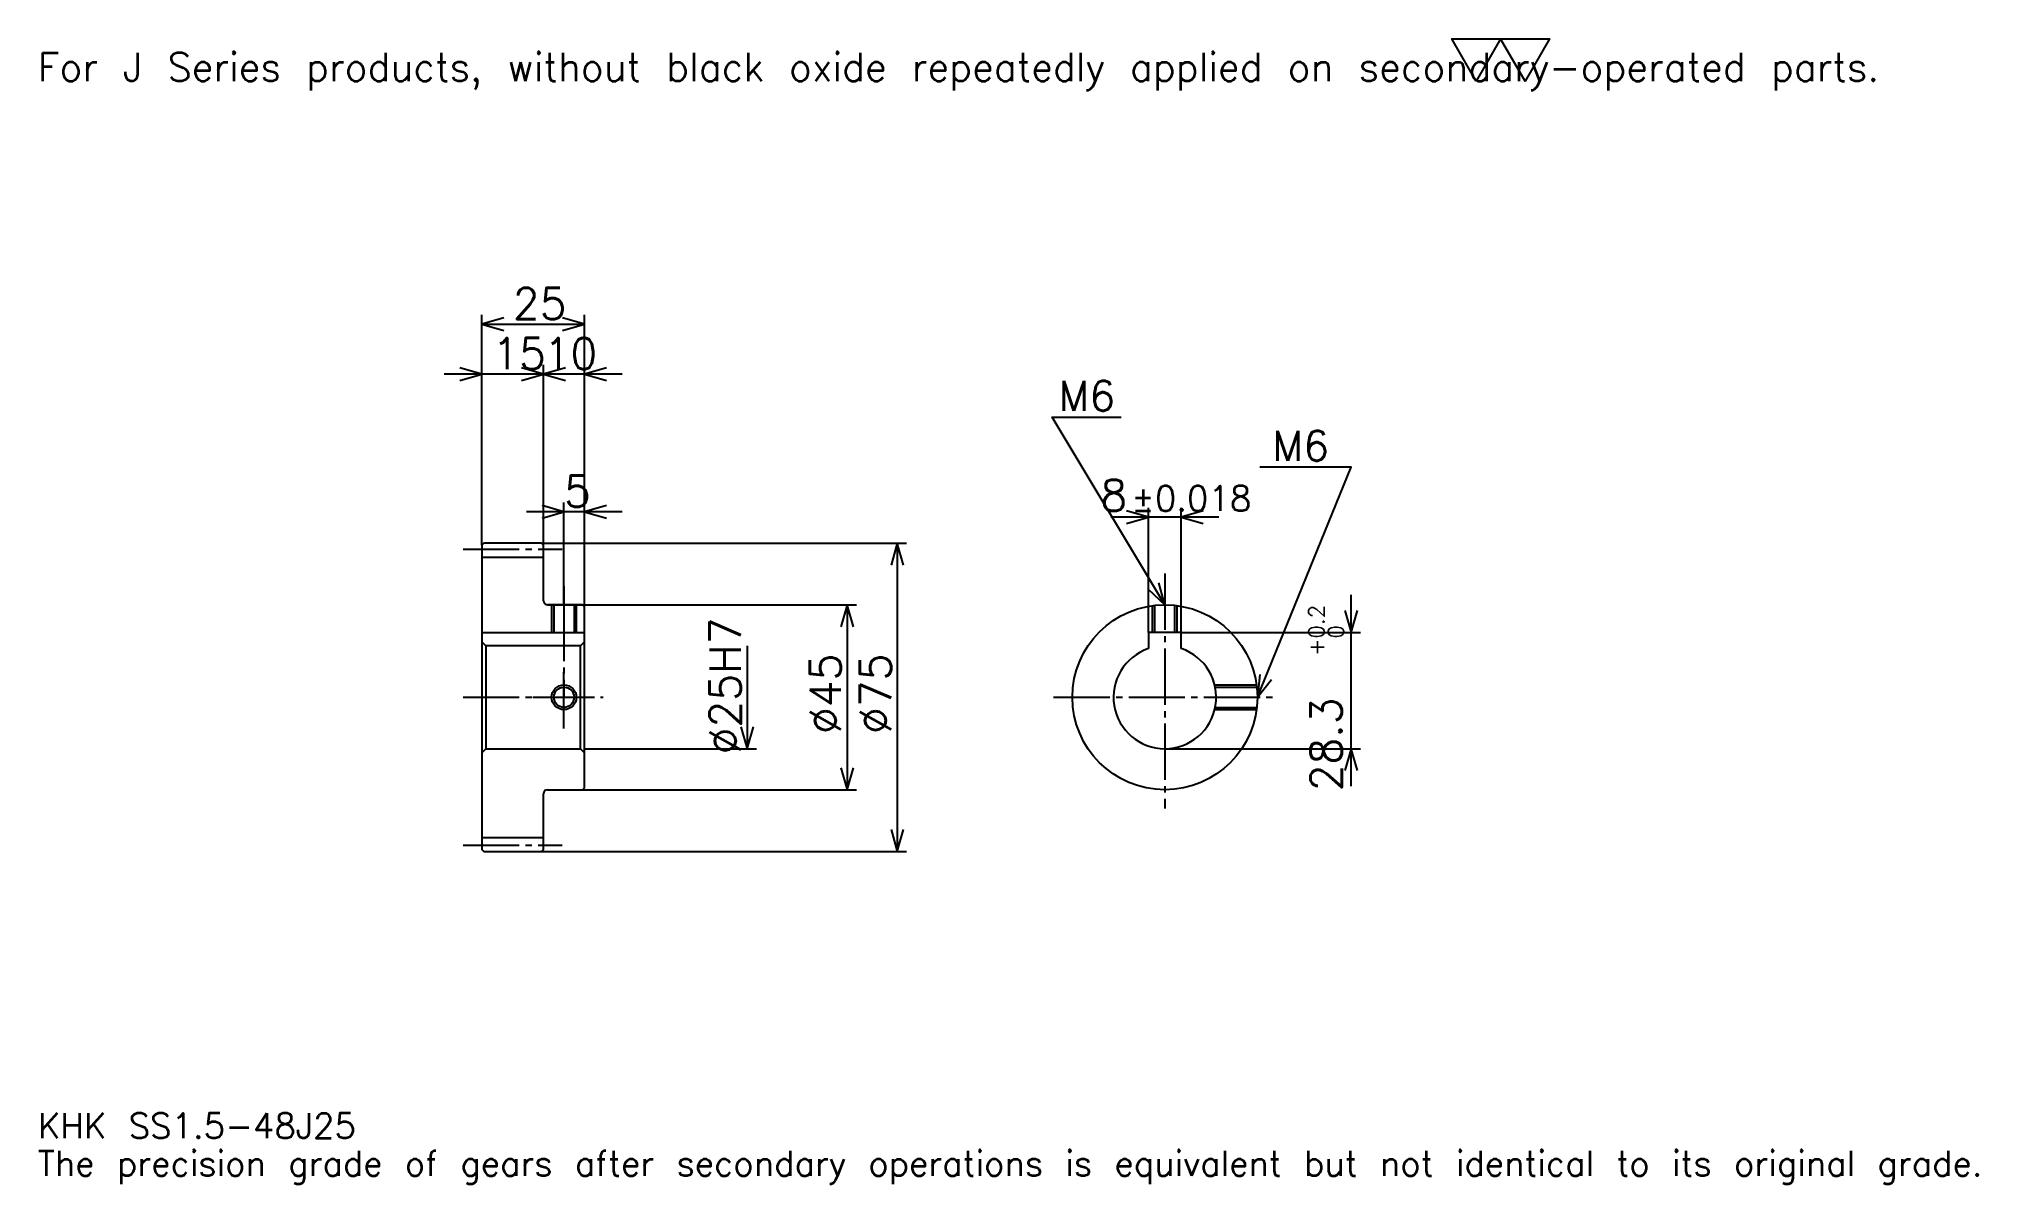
# Model space of a CAD drawing. Extents: x 15 to 487, y 6 to 284.
import ezdxf

# ---------------------------------------------------------------- set-up
doc = ezdxf.new("R2010")
doc.units = 0
doc.linetypes.add('DASHDOT', pattern=[18.260869, 13.695652, -1.521739, 1.521739, -1.521739])
doc.layers.get('0').update_dxf_attribs({"linetype": 'CONTINUOUS'})
doc.layers.add('DASHDOT', color=6, linetype='DASHDOT')
doc.styles.add('KANJI', font='TXT', dxfattribs={"bigfont": 'BIGFONT'})

msp = doc.modelspace()

# ---------------------------------------------------------------- linework, layer by layer
at = {"color": 5}
for p, q in [((123.260864, 161.521744), (123.260864, 217.065216)), ((148.260864, 161.521744), (148.260864, 217.065216)), ((123.260864, 214.782608), (148.260864, 214.782608)), ((138.260864, 161.521744), (138.260864, 204.891312)), ((147.391296, 202.608704), (114.130432, 202.608704)), ((157.391296, 202.608704), (129.130432, 202.608704)), ((143.260864, 161.521744), (143.260864, 171.413055)), ((285.456512, 139.821747), (285.456512, 170.108704)), ((293.456512, 139.821747), (293.456512, 170.108704)), ((157.391296, 169.130432), (134.130432, 169.130432)), ((302.586945, 167.826096), (276.32608, 167.826096)), ((123.260864, 161.021744), (123.260864, 161.521744)), ((137.760864, 161.521744), (148.260864, 161.521744)), ((138.260864, 161.021744), (138.260864, 161.521744)), ((143.260864, 146.521744), (143.260864, 161.521744)), ((143.260864, 146.521744), (143.260864, 161.521744)), ((148.260864, 161.521744), (226.630432, 161.521744)), ((148.260864, 146.021744), (148.260864, 161.521744)), ((224.347824, 161.521744), (224.347824, 86.521744)), ((139.260864, 146.521744), (148.260864, 146.521744)), ((148.260864, 146.521744), (214.456512, 146.521744)), ((212.173904, 146.521744), (212.173904, 101.521744)), ((334.782593, 102.391312), (334.782593, 148.952179)), ((293.456512, 139.821747), (337.065186, 139.821747)), ((187.82608, 136.521744), (187.82608, 111.521744)), ((148.260864, 111.521744), (190.108688, 111.521744)), ((289.456512, 111.521744), (337.065186, 111.521744)), ((139.260864, 101.521744), (148.260864, 101.521744)), ((148.260864, 101.521744), (214.456512, 101.521744)), ((137.760864, 86.521744), (148.260864, 86.521744)), ((148.260864, 86.521744), (226.630432, 86.521744))]:
    msp.add_line(p, q, dxfattribs=at)
at = {"color": 4}
for p, q in [((123.260864, 158.146744), (138.260864, 158.146744)), ((123.260864, 139.821747), (148.260864, 139.821747)), ((147.260864, 136.521744), (148.260864, 137.521744)), ((124.260864, 136.521744), (124.260864, 111.521744)), ((147.260864, 111.521744), (148.260864, 110.521744)), ((123.260864, 89.896744), (138.260864, 89.896744))]:
    msp.add_line(p, q, dxfattribs=at)
at = {"color": 7}
msp.add_lwpolyline([(365.217377, 273.913055), (359.282593, 284.200012), (383.021729, 284.200012), (377.086945, 273.913055), (371.152161, 284.200012), (365.217377, 273.913055)], dxfattribs=at)
at = {"color": 5}
for points in [[(128.586945, 216.304352), (123.260864, 214.782608), (128.586945, 213.260864)], [(142.934784, 213.260864), (148.260864, 214.782608), (142.934784, 216.304352)], [(117.934776, 201.086975), (123.260864, 202.608704), (117.934776, 204.130432)], [(132.934784, 201.086975), (138.260864, 202.608704), (132.934784, 204.130432)], [(143.586945, 204.130432), (138.260864, 202.608704), (143.586945, 201.086975)], [(153.586945, 204.130432), (148.260864, 202.608704), (153.586945, 201.086975)], [(289.456512, 146.521744), (262.065216, 192.17392), (278.804321, 192.17392)], [(311.956512, 124.021744), (334.782593, 180), (312.565247, 180)], [(137.934784, 167.608704), (143.260864, 169.130432), (137.934784, 170.652176)], [(153.586945, 170.652176), (148.260864, 169.130432), (153.586945, 167.608704)], [(280.130432, 166.304352), (285.456512, 167.826096), (280.130432, 169.347839)], [(298.782593, 169.347839), (293.456512, 167.826096), (298.782593, 166.304352)], [(225.869568, 156.195648), (224.347824, 161.521744), (222.82608, 156.195648)], [(285.411377, 150.305893), (289.456512, 146.521744), (288.021149, 151.87175)], [(213.695648, 141.195648), (212.173904, 146.521744), (210.652161, 141.195648)], [(333.260864, 145.147827), (334.782593, 139.821747), (336.304321, 145.147827)], [(312.558472, 129.528152), (311.956512, 124.021744), (315.376648, 128.378983)], [(186.304337, 116.847832), (187.82608, 111.521744), (189.347809, 116.847832)], [(336.304321, 106.195656), (334.782593, 111.521744), (333.260864, 106.195656)], [(210.652161, 106.847832), (212.173904, 101.521744), (213.695648, 106.847832)], [(222.82608, 91.847832), (224.347824, 86.521744), (225.869568, 91.847832)]]:
    msp.add_lwpolyline(points, dxfattribs=at)
at = {"color": 4}
for points in [[(138.260864, 147.521744), (138.260864, 161.021744), (137.760864, 161.521744), (123.760864, 161.521744), (123.260864, 161.021744), (123.260864, 110.521744)], [(139.260864, 101.521744), (147.760864, 101.521744), (148.260864, 102.021744), (148.260864, 146.021744), (147.760864, 146.521744), (139.260864, 146.521744)], [(140.260864, 146.521744), (140.260864, 139.821747)], [(140.800873, 146.521744), (140.800873, 139.821747)], [(145.720856, 146.521744), (145.720856, 139.821747)], [(146.260864, 146.521744), (146.260864, 139.821747)], [(286.456512, 139.821747), (286.456512, 146.320847)], [(286.996521, 139.821747), (286.996521, 146.386856)], [(291.916504, 139.821747), (291.916504, 146.386856)], [(292.456512, 139.821747), (292.456512, 146.320847)], [(123.260864, 110.521744), (124.260864, 111.521744), (147.260864, 111.521744), (147.260864, 136.521744), (124.260864, 136.521744), (123.260864, 137.521744)], [(293.456512, 135.864456), (293.456512, 139.821747), (285.456512, 139.821747), (285.456512, 135.864456)], [(301.591187, 127.021744), (311.755615, 127.021744)], [(301.712036, 126.481743), (311.821625, 126.481743)], [(301.591187, 121.021744), (311.755615, 121.021744)], [(301.712036, 121.561745), (311.821625, 121.561745)], [(123.260864, 110.521744), (123.260864, 87.021744), (123.760864, 86.521744), (137.760864, 86.521744), (138.260864, 87.021744), (138.260864, 100.521744)]]:
    msp.add_lwpolyline(points, dxfattribs=at)
for centre, radius in [((289.456512, 124.021744), 22.5), ((143.260864, 124.021744), 2.46)]:
    msp.add_circle(centre, radius, dxfattribs=at)
at = {"color": 7}
msp.add_circle((143.260864, 124.021744), 3, dxfattribs=at)
at = {"color": 4}
for centre, radius, start, end in [((139.260864, 147.521744), 1, 180, 270), ((289.456512, 124.021744), 12.5, 108.66292518, 71.33707482), ((139.260864, 100.521744), 1, 90, 180)]:
    msp.add_arc(centre, radius, start, end, dxfattribs=at)
at = {"layer": 'DASHDOT', "color": 7}
for p, q in [((118.695648, 160.021744), (142.82608, 160.021744)), ((289.456512, 154.130432), (289.456512, 96.956528)), ((143.260864, 146.521744), (143.260864, 124.021744)), ((118.695648, 124.021744), (152.82608, 124.021744)), ((262.391296, 124.021744), (316.521729, 124.021744)), ((118.695648, 88.021744), (142.82608, 88.021744))]:
    msp.add_line(p, q, dxfattribs=at)
for points in [[(143.260864, 151.08696), (143.260864, 135.256531)], [(143.260864, 116.456528), (143.260864, 131.58696)], [(135.695648, 124.021744), (150.82608, 124.021744)]]:
    msp.add_lwpolyline(points, dxfattribs=at)

# ---------------------------------------------------------------- texts
at = {"color": 7, "style": 'KANJI'}
for s, height, p in [('For J Series products, without black oxide repeatedly applied on secondary-operated parts.', 6.847826, (15.217391, 273.913055)), ('25', 7.608696, (130.815216, 216)), ('15', 7.608696, (125.815208, 203.826096)), ('10', 7.608696, (138.315216, 203.826096)), ('M6', 7.304348, (263.586945, 193.695648)), ('M6', 7.304348, (315.608704, 181.521744)), ('5', 7.608696, (143.28804, 170.347839)), ('8', 7.608696, (273.750671, 169.347839)), ('%%p0.018', 6.086957, (281.282349, 169.347839)), ('KHK SS1.5-48J25', 6.086957, (15.217391, 16.73913)), ('The precision grade of gears after secondary operations is equivalent but not identical to its original grade.', 6.086957, (15.217391, 7.608696))]:
    msp.add_text(s, height=height, dxfattribs=at).set_placement(p)
for s, height, p in [('%%c25H7', 7.608696, (186.304337, 110.135872)), ('0.2', 3.804348, (328.239136, 138.340942)), ('+', 3.804348, (328.239136, 134.080078)), ('0', 3.804348, (332.956512, 138.340942)), ('%%c45', 7.608696, (210.652161, 115.081528)), ('%%c75', 7.608696, (222.82608, 115.081528)), ('28.3', 7.608696, (332.5, 101.146622))]:
    msp.add_text(s, height=height, rotation=90, dxfattribs=at).set_placement(p)

doc.saveas('drawing.dxf')
